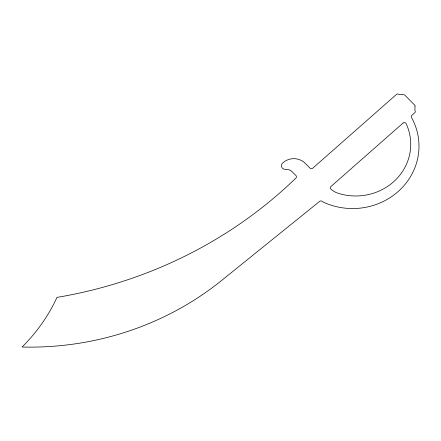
<?xml version="1.0" encoding="UTF-8"?>
<svg xmlns="http://www.w3.org/2000/svg" width="441" height="441" viewBox="0 0 441 441"><rect width="100%" height="100%" fill="white"/><g stroke="black" fill="none" stroke-linecap="round" stroke-linejoin="round"><path stroke-width="0.66" d="M415.003 106.011L414.904 110.085A1.907 1.792 -0.9 0 0 415.124 110.972A1.566 1.472 -0.9 0 1 414.81 112.736L411.888 115.305A1.907 1.792 -0.9 0 0 411.497 117.444A66.277 62.242 -0.9 0 1 400.334 189.503A66.277 62.242 -0.9 0 1 324.03 202.469A23.5 22.067 -0.9 0 1 322.018 201.256A1.907 1.792 -0.9 0 0 319.664 201.355L221.779 280.355A293.629 275.746 -0.9 0 1 22.05 347.023A180.259 169.278 -0.9 0 0 56.983 297.388A439.12 412.374 -0.9 0 0 295.933 178.043A1.907 1.792 -0.9 0 0 295.961 175.573L292.124 171.698A7.833 7.354 -0.9 0 0 285.68 169.421A3.963 3.721 -0.9 0 1 283.067 162.657A15.667 14.713 -0.9 0 1 305.211 163.269L310.017 168.131A1.907 1.792 -0.9 0 0 312.719 168.219L396.525 94.374A1.566 1.472 -0.9 0 1 398.432 94.203A1.907 1.792 -0.9 0 0 399.337 94.473L403.785 94.721A1.566 1.472 -0.9 0 1 404.844 95.184L414.584 104.964A1.566 1.472 -0.9 0 1 415.003 106.011M403.08 123.05L330.91 186.537A1.907 1.792 -0.9 0 0 330.932 189.167A23.5 22.067 -0.9 0 0 336.692 192.783A54.916 51.575 -0.9 0 0 395.742 179.752A54.916 51.575 -0.9 0 0 406.128 123.634A1.907 1.792 -0.9 0 0 403.08 123.05"/></g></svg>
